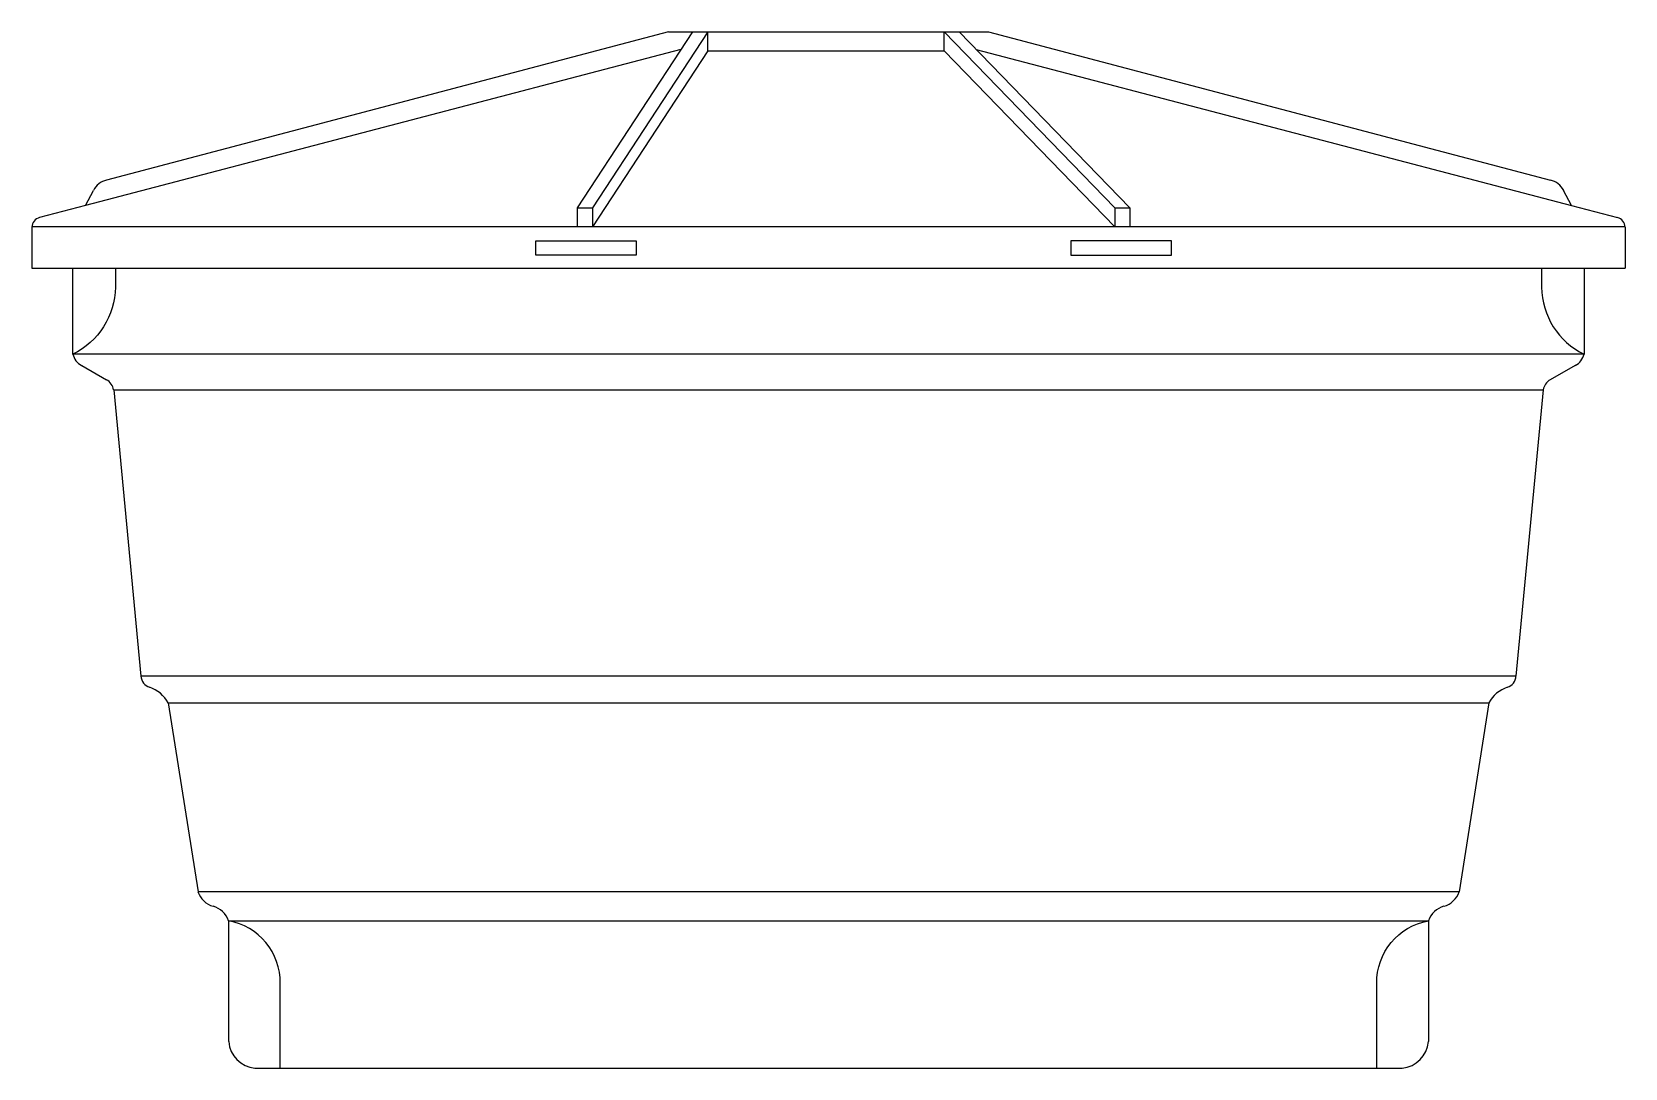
# Model space of a CAD drawing. Header units: millimetres. Extents: x -10141.04 to -10139.82, y -184.08 to -183.29.
import ezdxf

# ---------------------------------------------------------------- set-up
doc = ezdxf.new("R2010")
doc.units = ezdxf.units.MM
doc.layers.add('Tub_água_reservatórios', color=3, linetype='Continuous')

msp = doc.modelspace()

# ---------------------------------------------------------------- linework, layer by layer
at = {"layer": 'Tub_água_reservatórios'}
for p, q in [((-10140.5526, -183.2889), (-10140.9811, -183.4019)), ((-10140.5526, -183.2889), (-10140.3084, -183.2889)), ((-10140.3084, -183.2889), (-10139.8799, -183.4019)), ((-10140.9972, -183.4213), (-10140.9911, -183.4098)), ((-10139.8639, -183.4213), (-10139.8699, -183.4098)), ((-10140.9972, -183.4213), (-10141.0321, -183.4304)), ((-10139.8639, -183.4213), (-10139.8289, -183.4304)), ((-10141.038, -183.4378), (-10141.038, -183.4689)), ((-10139.823, -183.4378), (-10139.823, -183.4689)), ((-10141.038, -183.4689), (-10139.823, -183.4689)), ((-10141.0068, -183.5346), (-10141.0068, -183.4689)), ((-10139.8543, -183.4689), (-10139.8543, -183.5346)), ((-10141, -183.5433), (-10140.981, -183.5541)), ((-10139.861, -183.5433), (-10139.8801, -183.5541)), ((-10140.9756, -183.5619), (-10140.9548, -183.78)), ((-10139.8855, -183.5619), (-10139.9063, -183.78)), ((-10140.9341, -183.8005), (-10140.9113, -183.9446)), ((-10139.9269, -183.8005), (-10139.9497, -183.9446)), ((-10140.888, -183.9666), (-10140.888, -184.0587)), ((-10139.973, -183.9666), (-10139.973, -184.0587)), ((-10140.868, -184.0789), (-10139.993, -184.0789))]:
    msp.add_line(p, q, dxfattribs=at)
at = {"layer": 'Tub_água_reservatórios', "color": 1}
for p, q in [((-10140.5343, -183.2889), (-10140.6223, -183.4231)), ((-10140.5226, -183.2889), (-10140.6106, -183.4231)), ((-10140.5226, -183.3034), (-10140.5226, -183.2889)), ((-10140.3423, -183.2889), (-10140.2122, -183.4231)), ((-10140.3423, -183.3034), (-10140.3423, -183.2889)), ((-10140.3309, -183.2889), (-10140.2008, -183.4231)), ((-10140.5431, -183.3023), (-10140.9972, -183.4213)), ((-10140.5226, -183.3034), (-10140.6106, -183.4376)), ((-10140.5226, -183.3034), (-10140.3423, -183.3034)), ((-10140.3423, -183.3034), (-10140.2122, -183.4376)), ((-10140.3178, -183.3024), (-10139.8639, -183.4213)), ((-10140.6223, -183.4231), (-10140.6223, -183.4376)), ((-10140.6223, -183.4231), (-10140.6106, -183.4231)), ((-10140.6106, -183.4231), (-10140.6106, -183.4376)), ((-10140.2122, -183.4231), (-10140.2122, -183.4376)), ((-10140.2122, -183.4231), (-10140.2008, -183.4231)), ((-10140.2008, -183.4231), (-10140.2008, -183.4376)), ((-10139.823, -183.4376), (-10141.038, -183.4376)), ((-10139.8543, -183.5346), (-10141.0068, -183.5346)), ((-10140.9756, -183.5619), (-10139.8855, -183.5619)), ((-10139.9063, -183.78), (-10140.9548, -183.78)), ((-10140.9341, -183.8005), (-10139.9269, -183.8005)), ((-10139.9497, -183.9446), (-10140.9113, -183.9446)), ((-10140.888, -183.9666), (-10139.973, -183.9666))]:
    msp.add_line(p, q, dxfattribs=at)
for points in [[(-10140.6538, -183.4481), (-10140.5771, -183.4481), (-10140.5771, -183.459), (-10140.6538, -183.459)], [(-10140.1689, -183.4481), (-10140.2456, -183.4481), (-10140.2456, -183.459), (-10140.1689, -183.459)]]:
    msp.add_lwpolyline(points, close=True, dxfattribs=at)
for points in [[(-10140.9743, -183.4689), (-10140.9743, -183.4835, -0.284146), (-10141.0068, -183.5346, -1.594244)], [(-10139.8868, -183.4689), (-10139.8868, -183.4835, 0.284146), (-10139.8543, -183.5346, 1.594244)], [(-10140.8486, -184.0789), (-10140.8486, -184.0143, 0.367565), (-10140.888, -183.9666, -11.368727)], [(-10140.0124, -184.0789), (-10140.0124, -184.0143, -0.367565), (-10139.973, -183.9666, 11.368727)]]:
    msp.add_lwpolyline(points, format="xyb", dxfattribs=at)
at = {"layer": 'Tub_água_reservatórios'}
for centre, radius, start, end in [((-10140.9773, -183.417), 0.0156, 103.9532, 152.3344), ((-10139.8837, -183.417), 0.0156, 27.6656, 76.0468), ((-10141.0302, -183.438), 0.00779, 103.9532, 178.4913), ((-10139.8308, -183.438), 0.00779, 1.5087, 76.0468), ((-10140.9943, -183.5319), 0.0127, 191.9092, 243.1102), ((-10139.8668, -183.5319), 0.0127, 296.8898, 348.0908), ((-10140.9864, -183.5636), 0.0109, 9.3524, 60.4739), ((-10139.8747, -183.5636), 0.0109, 119.5261, 170.6476), ((-10140.9454, -183.7796), 0.00941, 182.418, 251.9973), ((-10139.9157, -183.7796), 0.00941, 288.0027, 357.582), ((-10140.9559, -183.8119), 0.0246, 27.7377, 71.9973), ((-10139.9052, -183.8119), 0.0246, 108.0027, 152.2623), ((-10140.895, -183.9389), 0.0173, 199.1953, 253.6132), ((-10139.966, -183.9389), 0.0173, 286.3868, 340.8047), ((-10140.9049, -183.9727), 0.018, 19.7841, 73.6132), ((-10139.9561, -183.9727), 0.018, 106.3868, 160.2159), ((-10140.866, -184.0569), 0.022, 184.5534, 264.9297), ((-10139.995, -184.0569), 0.022, 275.0703, 355.4466)]:
    msp.add_arc(centre, radius, start, end, dxfattribs=at)

doc.saveas('drawing.dxf')
